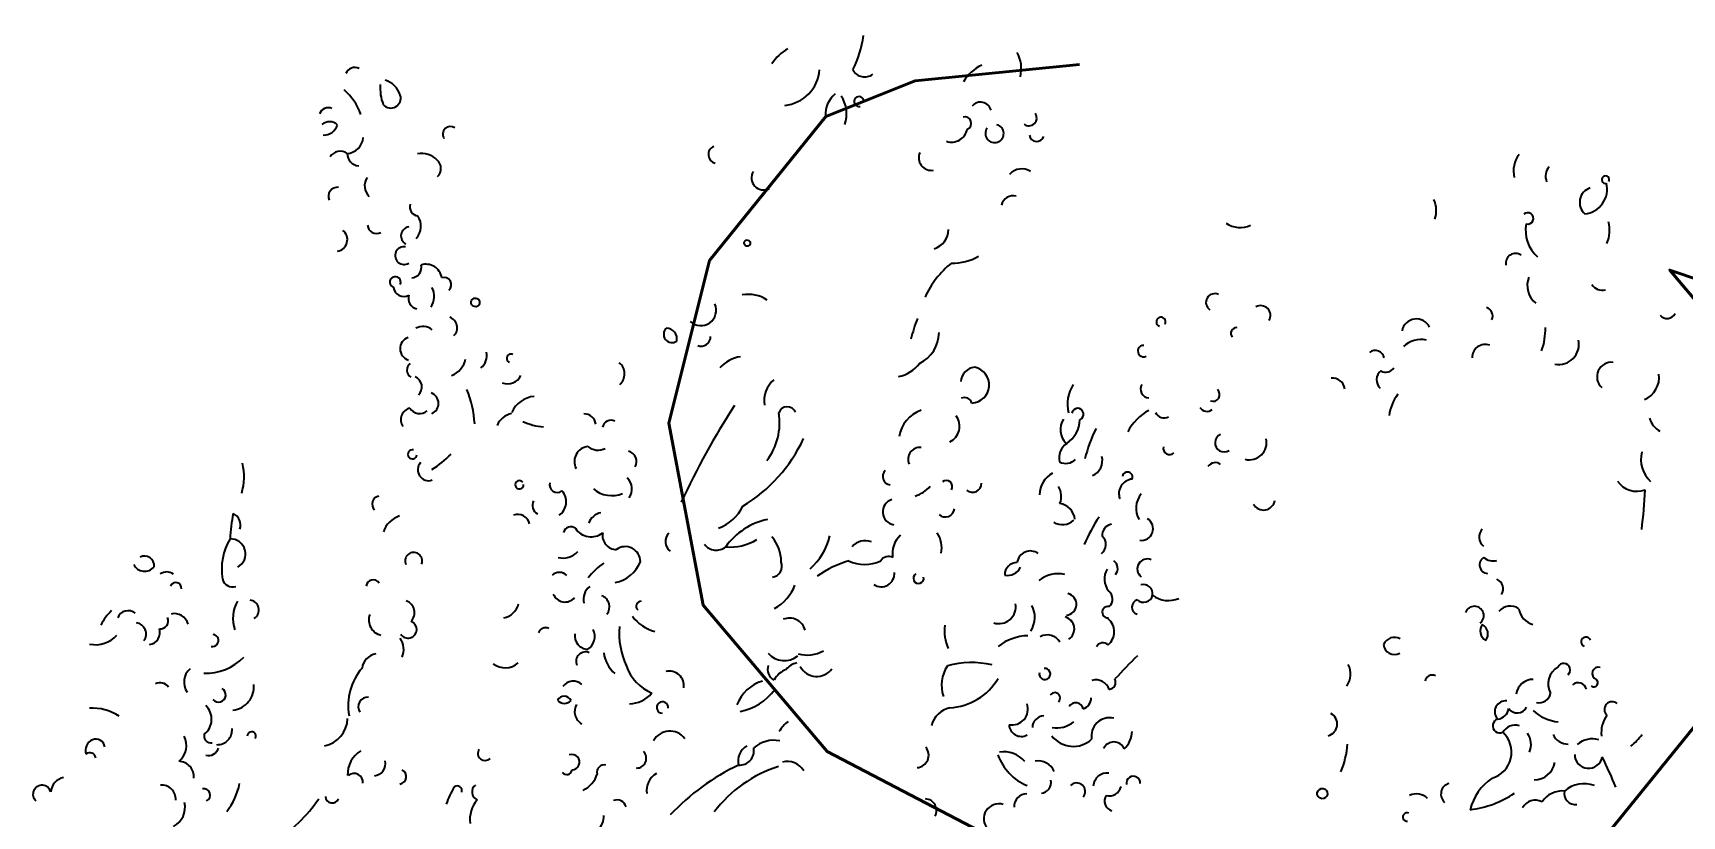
# Model space of a CAD drawing. Header units: metres. Extents: x 583412 to 583840, y 1186334 to 1187497.
# Drawn here: x 583727.875 to 583728.783, y 1187280.781 to 1187281.212 of the extents above; entities that cross this region are included whole.
import ezdxf
from ezdxf.enums import TextEntityAlignment as Align

# ---------------------------------------------------------------- set-up
doc = ezdxf.new("R2010")
doc.units = ezdxf.units.M
doc.header["$MEASUREMENT"] = 0
doc.layers.add('CaoDoTN', color=2, linetype='Continuous')
doc.layers.add('ks.caytram', color=3, linetype='Continuous')
doc.styles.add('ChuSo', font='vnsimple.shx')

# ---------------------------------------------------------------- blocks, each defined once
blk = doc.blocks.new('hhh')
at = {"layer": 'ks.caytram'}
for centre, radius, start, end in [((-0.58903, -1.7678), 0.04378, 49.47099, 61.137), ((-0.39629, -1.96649), 0.26744, 121.7335, 125.6461), ((-0.80121, -1.75384), 0.00491, 319.39895, 72.49196), ((-0.76149, -1.76528), 0.01334, 32.274, 107.08079), ((-0.74516, -1.7433), 0.0113, 293.573, 341.40399), ((-0.71978, -1.73895), 0.01592, 263.74197, 327.67799), ((-0.71223, -1.75619), 0.01274, 313.21001, 30.53), ((-0.67235, -1.98203), 0.23411, 91.7044, 97.09319), ((-0.57882, -1.74795), 0.0043, 149.62701, 327.159), ((-0.5679, -1.73608), 0.01598, 242.754, 286.36301), ((-0.54877, -1.75411), 0.01247, 172.723, 230.879), ((-0.55222, -1.7568), 0.00764, 279.03796, 89.43375), ((-0.51981, -1.754), 0.01633, 168.83599, 230.47202), ((-0.59715, -1.7587), 0.00342, 170.92499, 350.151), ((-0.59177, -1.76034), 0.00227, 328.28201, 152.225), ((-0.52989, -1.76047), 0.00614, 267.11502, 16.57001), ((-0.61324, -1.76829), 0.00264, 121.11499, 347.811), ((-0.58576, -1.76807), 0.00465, 113.13301, 230.60501), ((-0.5647, -1.77044), 0.00877, 302.29999, 10.44101), ((-0.5169, -1.76568), 0.01333, 183.965, 246.01898), ((-0.75973, -1.77813), 0.00793, 182.039, 327.825), ((-0.596, -1.77784), 0.00358, 51.524, 251.25598), ((-0.589, -1.77818), 0.02176, 324.55501, 5.308), ((-0.54492, -1.786), 0.01152, 9.76296, 89.50755), ((-0.51467, -1.78036), 0.00805, 161.848, 251.284), ((-0.8125, -1.79194), 0.00665, 310.59599, 25.21501), ((-0.58867, -1.77409), 0.01109, 220.077, 307.24199), ((-0.58252, -1.78963), 0.00674, 359.67195, 85.35016), ((-0.55074, -1.79963), 0.01082, 76.46899, 134.5784), ((-0.86635, -1.79889), 0.00206, 67.71399, 22.286), ((-0.8591, -1.81074), 0.01371, 15.32001, 112.9477), ((-0.83622, -1.8086), 0.01671, 74.64201, 116.2412), ((-0.57878, -1.79196), 0.00952, 189.93799, 271.11798), ((-0.57411, -1.80018), 0.00571, 313.88295, 72.59795), ((-0.55346, -1.79778), 0.00828, 174.49401, 247.43198), ((-0.56623, -1.83254), 0.05701, 16.73801, 43.06), ((-0.85301, -1.80256), 0.00848, 208.103, 327.49), ((-0.77272, -1.80976), 0.01124, 359.16899, 110.563), ((-0.62826, -1.7978), 0.01031, 286.675, 355.13699), ((-0.56811, -1.80571), 0.00597, 182.66101, 322.29001), ((-0.57, -1.81115), 0.00685, 15.12599, 91.1365), ((-0.55988, -1.80761), 0.00392, 206.51001, 34.00101), ((-0.54418, -1.81356), 0.01489, 25.685, 146.852), ((-0.51001, -1.78788), 0.02829, 222.854, 266.74399), ((-0.61792, -1.81123), 0.00818, 154.25799, 240.793), ((-0.77413, -1.85549), 0.03769, 80.1127, 99.8873), ((-0.65717, -1.82708), 0.00828, 329.304, 21.899), ((-0.63371, -1.82375), 0.00583, 67.487, 165.6462), ((-0.61095, -1.82034), 0.00643, 246.802, 336.802), ((-0.60784, -1.82807), 0.00592, 61.607, 161.9962), ((-0.86416, -1.82366), 0.00825, 239.237, 300.763), ((-0.83833, -1.83778), 0.00317, 354.88501, 233.043), ((-0.83466, -1.81871), 0.01936, 268.46799, 327.677), ((-0.80379, -1.81992), 0.01225, 257.29999, 331.948), ((-0.66171, -1.82969), 0.00612, 234.741, 333.33), ((-0.64635, -1.82831), 0.00476, 219.121, 4.483), ((-0.61751, -1.83126), 0.00521, 48.25697, 258.61301), ((-0.5185, -1.82736), 0.00619, 207.15701, 326.81599), ((-0.81293, -1.8404), 0.00535, 154.098, 291.32101), ((-0.50708, -1.84538), 0.00848, 143.31999, 216.67999), ((-0.86524, -1.83442), 0.01549, 242.79398, 292.22899), ((-0.78136, -1.85293), 0.00492, 74.29, 170.65006), ((-0.75891, -1.84846), 0.00719, 168.84301, 281.155), ((-0.57751, -1.8481), 0.00403, 165.09201, 270.655), ((-0.50207, -1.84988), 0.00232, 165.964, 14.03601), ((-0.5923, -1.8718), 0.00638, 159.553, 256.591), ((-0.59513, -1.87216), 0.00601, 283.03097, 38.08899), ((-0.83209, -1.90263), 0.01471, 80.088, 123.6908), ((-0.76577, -1.88795), 0.00807, 125.61901, 268.586), ((-0.74934, -1.88263), 0.01382, 177.19601, 233.73001), ((-0.53245, -1.94455), 0.05599, 77.805, 94.02451), ((-0.74717, -1.90195), 0.00521, 338.02795, 67.20995), ((-0.71955, -1.87051), 0.02496, 242.46198, 271.92999), ((-0.57287, -1.90466), 0.01146, 64.26199, 126.6179), ((-0.54529, -1.90268), 0.00666, 24.105, 161.1017), ((-0.50715, -1.89799), 0.00285, 5.65501, 354.345), ((-0.74799, -1.90806), 0.005, 109.38599, 227.99402), ((-0.73803, -1.89923), 0.00634, 227.32001, 326.102), ((-0.72713, -1.92853), 0.00701, 108.869, 194.98599), ((-0.66238, -1.95634), 0.0063, 308.15901, 90.4215), ((-0.6916, -1.96902), 0.0095, 355.672, 111.3883), ((-0.7617, -1.97425), 0.00543, 69.19599, 218.298), ((-0.68921, -1.98269), 0.00502, 213.97299, 42.338), ((-0.8221, -1.99556), 0.01452, 336.955, 32.57201), ((-0.74984, -1.98566), 0.00321, 187.05701, 319.545), ((-0.67299, -1.98507), 0.00472, 149.553, 247.31601), ((-0.71442, -1.99307), 0.0037, 346.509, 148.2519), ((-0.70895, -1.99562), 0.00428, 307.87799, 52.122), ((-0.61287, -2.00117), 0.0146, 332.10499, 32.3), ((-0.49606, -2.00164), 0.00378, 95.71201, 290.27801), ((-0.76473, -2.0004), 0.00482, 162.98801, 335.899), ((-0.52263, -2.02157), 0.01476, 53.62199, 95.3304), ((-0.70216, -2.01849), 0.00489, 302.02899, 40.47699), ((-0.68116, -2.01195), 0.00338, 263.13599, 56.89899), ((-0.6351, -2.02002), 0.00644, 1.85501, 157.5339), ((-0.61378, -2.01323), 0.00548, 166.28199, 331.218), ((-0.5999, -2.01308), 0.00508, 90.754, 206.03302), ((-0.60031, -2.01309), 0.00511, 327.01094, 86.11865), ((-0.59229, -2.01397), 0.0042, 206.90802, 349.35101), ((-0.40134, -1.78911), 0.27595, 233.457, 237.15299), ((-0.51049, -2.01493), 0.00624, 122.81401, 254.24799), ((-0.49154, -2.01551), 0.00772, 182.72, 275.452), ((-0.49368, -2.0148), 0.00683, 355.69295, 84.77665), ((-0.48462, -2.01011), 0.00567, 246.61499, 352.875), ((-0.74936, -2.02785), 0.00255, 71.01801, 350.91099), ((-0.64774, -2.01277), 0.01215, 239.05399, 310.09299), ((-0.57511, -2.03471), 0.00929, 49.04799, 149.1334), ((-0.54874, -2.02432), 0.00407, 16.045, 123.9921), ((-0.54127, -2.03), 0.00769, 117.569, 205.56302), ((-0.5195, -2.01868), 0.01015, 176.89701, 289.36301), ((-0.73188, -2.03468), 0.00315, 185.858, 37.74901), ((-0.71197, -2.02794), 0.00509, 250.91199, 2.82901), ((-0.67655, -2.00759), 0.03027, 218.82199, 250.55499), ((-0.66187, -2.03216), 0.00284, 78.63302, 269.94299), ((-0.65345, -2.02737), 0.0081, 194.32501, 299.27701), ((-0.61048, -2.03441), 0.00518, 59.52701, 154.6767), ((-0.60611, -2.02551), 0.01029, 247.23599, 319.552), ((-0.59333, -2.03502), 0.0057, 52.329, 150.287), ((-0.58671, -2.03072), 0.00315, 176.072, 14.319), ((-0.56564, -2.02997), 0.00407, 146.00901, 253.957), ((-0.53757, -2.03849), 0.00639, 27.242, 99.6264), ((-0.52536, -2.04), 0.01494, 316.95399, 51.84399), ((-0.48645, -2.03172), 0.00469, 59.25703, 235.272), ((-0.62909, -2.03475), 0.00608, 198.62799, 284.767), ((-0.6223, -2.04402), 0.00625, 46.269, 147.1497), ((-0.53047, -2.03951), 0.00418, 109.655, 250.345), ((-0.53443, -2.05096), 0.01549, 0.746, 47.709), ((-0.66722, -2.05624), 0.00906, 32.868, 113.7332), ((-0.60198, -1.96695), 0.08493, 245.142, 256.80701), ((-0.58723, -2.05445), 0.006, 13.892, 176.9878), ((-0.57351, -2.05417), 0.00679, 41.866, 175.00228), ((-0.53534, -2.05197), 0.00293, 52.76901, 249.12302), ((-0.49001, -2.05387), 0.00974, 122.97799, 198.44299), ((-0.48799, -2.05217), 0.0058, 14.037, 112.8341), ((-0.69164, -2.06492), 0.00329, 32.80501, 269.08801), ((-0.66179, -1.97786), 0.07934, 252.616, 265.47501), ((-0.63142, -2.06674), 0.0102, 106.39619, 178.79412), ((-0.63888, -2.06459), 0.00874, 335.51599, 53.97001), ((-0.5874, -2.0588), 0.016, 175.40999, 229.82901), ((-0.56075, -2.06037), 0.00828, 131.199, 217.379), ((-0.5475, -2.05952), 0.00306, 267.35602, 195.328), ((-0.51831, -2.05518), 0.00637, 190.98502, 279.62402), ((-0.51362, -2.05226), 0.02928, 299.41101, 346.296), ((-0.47379, -2.05745), 0.00699, 189.832, 282.789), ((-0.69956, -2.05236), 0.01923, 245.81, 294.18999), ((-0.68686, -2.07961), 0.01659, 43.418, 96.9832), ((-0.68351, -2.06191), 0.01108, 247.50101, 321.741), ((-0.66782, -2.06154), 0.00966, 223.664, 292.56), ((-0.67149, -2.06822), 0.0077, 343.14801, 53.722), ((-0.64383, -2.07678), 0.0105, 77.804, 130.267), ((-0.57517, -2.08388), 0.01402, 66.502, 127.1843), ((-0.52544, -2.07419), 0.00874, 358.61301, 118.7318), ((-0.518, -2.06784), 0.00668, 281.276, 38.273), ((-0.48638, -2.07242), 0.01532, 140.01901, 198.21002), ((-0.46466, -2.07163), 0.00821, 171.81499, 322.31999), ((-0.64671, -2.0651), 0.01343, 217.461, 279.79599), ((-0.60584, -2.0772), 0.00733, 152.66601, 271.88501), ((-0.53896, -2.06663), 0.02836, 191.20801, 226.901), ((-0.59887, -2.08343), 0.00682, 189.23401, 279.69101), ((-0.60546, -2.08974), 0.00776, 356.92396, 74.14995), ((-0.57997, -2.09052), 0.00935, 351.935, 109.487), ((-0.49996, -2.09267), 0.04783, 175.63001, 205.44901), ((-0.55269, -2.11515), 0.03282, 12.29596, 68.90695), ((-0.46252, -2.11249), 0.00638, 70.76699, 186.55399), ((-0.84837, -2.11777), 0.00424, 328.73102, 137.5319), ((-0.84035, -2.11216), 0.00406, 287.71796, 80.45495), ((-0.81119, -2.11576), 0.00901, 155.996, 237.401), ((-0.69806, -2.12539), 0.00996, 11.83101, 177.96713), ((-0.64467, -2.11577), 0.00488, 328.93399, 100.4565), ((-0.56675, -2.09165), 0.02669, 273.56399, 301.735), ((-0.53527, -2.09574), 0.01917, 245.77399, 298.045), ((-0.50787, -2.10288), 0.0138, 202.5, 263.76102), ((-0.49179, -2.12208), 0.00679, 13.173, 140.0426), ((-0.79801, -2.11826), 0.00681, 175.48299, 264.991), ((-0.70014, -2.12323), 0.00807, 192.91299, 278.07001), ((-0.68634, -2.12722), 0.00435, 117.18301, 212.306), ((-0.62897, -2.12843), 0.00508, 326.574, 92.9155), ((-0.8715, -2.14467), 0.01856, 85.5566, 128.2978), ((-0.83692, -2.13513), 0.00504, 244.10901, 174.00392), ((-0.7894, -2.15038), 0.02702, 7.224, 40.276), ((-0.67304, -2.13752), 0.00967, 36.263, 134.9399), ((-0.64062, -2.1298), 0.00332, 67.85602, 230.215), ((-0.60492, -2.14046), 0.01378, 85.7956, 134.6529), ((-0.58822, -2.1367), 0.00286, 220.15103, 111.7783), ((-0.84681, -2.1446), 0.006, 113.929, 240.04401), ((-0.65091, -2.15598), 0.02091, 28.938, 56.482), ((-0.85575, -2.1374), 0.02021, 212.017, 251.40399), ((-0.83991, -2.15215), 0.00353, 30.53603, 206.68601), ((-0.83698, -2.15904), 0.00868, 350.40594, 89.20355), ((-0.77901, -2.16285), 0.01147, 26.817, 97.8921), ((-0.72856, -2.10892), 0.05106, 228.20502, 255.008), ((-0.72073, -2.16621), 0.01891, 34.782, 99.2404), ((-0.66373, -2.14152), 0.01841, 208.70898, 270.534), ((-0.6531, -2.14662), 0.00652, 183.232, 303.63699), ((-0.60148, -2.13913), 0.01416, 232.48901, 287.77901), ((-0.59266, -2.1543), 0.00481, 159.44399, 249.444), ((-0.58746, -2.15743), 0.0073, 335.16901, 104.4417), ((-0.71299, -2.08781), 0.07451, 257.276, 266.465), ((-0.71349, -2.17186), 0.01841, 20.037, 63.229), ((-0.64114, -2.16074), 0.00459, 233.48401, 3.116), ((-0.6223, -2.15504), 0.00713, 206.625, 1.44699), ((-0.61136, -2.1705), 0.02065, 343.832, 34.492), ((-0.81808, -2.16733), 0.00694, 254.02499, 19.67), ((-0.59446, -2.16742), 0.00962, 168.80599, 239.11899), ((-0.53749, -2.14954), 0.06028, 206.29599, 224.77902), ((-0.53609, -2.18495), 0.01042, 308.28599, 62.769), ((-0.60569, -2.22303), 0.03448, 50.28494, 86.11176), ((-0.5553, -2.19356), 0.019, 354.528, 37.99199), ((-0.46616, -2.19002), 0.01087, 131.46901, 202.923), ((-0.54616, -2.20189), 0.00902, 114.45599, 211.68799), ((-0.54288, -2.2041), 0.01158, 319.02701, 48.864), ((-0.52216, -2.19177), 0.00985, 201.508, 241.758), ((-0.4863, -2.18217), 0.0177, 225.569, 249.48801), ((-0.47083, -2.19819), 0.01661, 178.05899, 231.189), ((-0.40989, -2.164), 0.07106, 206.707, 242.242), ((-0.86356, -2.212), 0.00756, 308.93199, 45.342), ((-0.57919, -2.22885), 0.02621, 39.26495, 77.51995), ((-0.52611, -2.20443), 0.00627, 258.33499, 344.881), ((-0.51584, -2.19412), 0.01267, 209.901, 250.48898), ((-0.52889, -2.23272), 0.03105, 20.539, 63.435), ((-0.87659, -2.27198), 0.05694, 71.809, 91.9303), ((-0.84222, -2.21161), 0.00274, 95.738, 22.332), ((-0.67656, -2.29345), 0.08482, 40.20096, 74.56095), ((-0.58166, -2.23345), 0.02087, 98.6069, 140.3456), ((-0.58164, -2.21814), 0.00618, 18.33901, 120.5484), ((-0.49928, -2.20338), 0.02106, 204.93399, 259.31601), ((-0.47426, -2.20883), 0.00978, 219.603, 292.324), ((-0.47848, -2.21859), 0.00796, 5.097, 110.3511), ((-0.83461, -2.21498), 0.01401, 226.862, 283.897), ((-0.83149, -2.23485), 0.01779, 80.0621, 132.9468), ((-0.6649, -2.22262), 0.00492, 121.93199, 259.30701), ((-0.57155, -2.21048), 0.03771, 201.13998, 243.88101), ((-0.36801, -2.14677), 0.12479, 214.73999, 236.24002), ((-0.67341, -2.22134), 0.01532, 230.01801, 288.20901), ((-0.65491, -2.2598), 0.03414, 61.85101, 108.6216), ((-0.6155, -2.24609), 0.0274, 3.677, 41.282), ((-0.85415, -2.25721), 0.0214, 15.07199, 94.9444), ((-0.61789, -2.26074), 0.02287, 28.14195, 74.53895), ((-0.70955, -2.25147), 0.01818, 154.92699, 200.491), ((-0.49203, -1.85128), 0.43696, 246.56601, 254.55399), ((-0.59353, -2.25051), 0.00819, 316.48599, 48.966), ((-0.47285, -2.2566), 0.01023, 135.25299, 251.01602), ((-0.8468, -2.24186), 0.02201, 216.71899, 248.46799), ((-0.79218, -2.2567), 0.00668, 248.202, 36.049), ((-0.75527, -2.2598), 0.00171, 189.46201, 170.53768), ((-0.67511, -2.24769), 0.01858, 197.67099, 238.078), ((-0.50743, -2.26263), 0.00817, 91.76701, 202.18601), ((-0.49507, -2.26435), 0.00315, 94.4, 5.991), ((-0.71459, -2.27905), 0.00854, 326.84999, 123.1502), ((-0.46508, -2.27374), 0.00526, 7.797, 145.7219), ((-0.45029, -2.25456), 0.01111, 220.479, 287.629), ((-0.70017, -2.27645), 0.00522, 348.03101, 101.9701), ((-0.5866, -2.27114), 0.0065, 234.08899, 332.392), ((-0.55782, -2.27337), 0.02208, 315.722, 355.03), ((-0.52643, -2.26571), 0.02502, 298.65199, 346.979), ((-0.51077, -2.28582), 0.0169, 11.01801, 58.967), ((-0.43573, -2.27995), 0.00515, 114.962, 210.83301), ((-0.80065, -2.28402), 0.00486, 211.25998, 356.813), ((-0.54824, -2.28489), 0.00282, 190.67102, 324.27399), ((-0.53886, -2.25146), 0.04366, 274.72, 303.99699), ((-0.42928, -2.29689), 0.01053, 4.317, 100.2946), ((-0.69597, -2.29525), 0.00591, 86.73701, 188.242), ((-0.69896, -2.29251), 0.00459, 231.43301, 43.545), ((-0.57113, -2.29751), 0.00826, 98.81999, 225.69), ((-0.5768, -2.30801), 0.01918, 20.91695, 76.71095), ((-0.52519, -2.28341), 0.01864, 287.73999, 328.011), ((-0.45478, -2.29024), 0.00397, 175.16501, 294.849), ((-0.45529, -2.30881), 0.01512, 35.45796, 81.68276), ((-0.62554, -2.30625), 0.00597, 71.08, 174.38918), ((-0.60978, -2.30911), 0.00874, 65.503, 143.9841), ((-0.62157, -2.31326), 0.01596, 329.248, 30.752), ((-0.58462, -2.30461), 0.00781, 268.81998, 8.80701), ((-0.54407, -2.30851), 0.00649, 60.66999, 169.7319), ((-0.4863, -2.30398), 0.00784, 248.96201, 338.96201), ((-0.45727, -2.30869), 0.00424, 10.59602, 208.71201), ((-0.67187, -2.32258), 0.00795, 51.614, 149.9548), ((-0.64194, -2.31708), 0.0049, 164.75301, 267.30301), ((-0.58746, -2.31248), 0.00847, 198.92999, 261.45801), ((-0.59163, -2.32002), 0.01023, 312.026, 47.974), ((-0.54212, -2.2845), 0.036, 222.96698, 242.22302), ((-0.54831, -2.30812), 0.00894, 227.08701, 292.897), ((-0.5263, -2.31565), 0.0083, 41.347, 127.2326), ((-0.52769, -2.31094), 0.00767, 272.35001, 5.82199), ((-0.51332, -2.31028), 0.00521, 166.26399, 302.66199), ((-0.49475, -2.31406), 0.00684, 145.30301, 245.745), ((-0.48835, -2.31803), 0.00417, 126.162, 251.32898), ((-0.4934, -2.31881), 0.00489, 319.522, 57.96999), ((-0.45305, -2.31093), 0.00301, 316.91499, 91.0136), ((-0.63809, -2.32383), 0.00887, 330.65901, 36.07501), ((-0.57878, -2.33375), 0.01146, 356.95599, 56.174), ((-0.5505, -2.32789), 0.00683, 300.136, 59.86399), ((-0.64133, -2.33217), 0.00655, 107.45499, 189.32999), ((-0.62237, -2.32608), 0.00825, 194.67801, 306.964), ((-0.58103, -2.32958), 0.00424, 152.301, 264.92099), ((-0.55383, -2.33155), 0.00562, 143.09099, 233.17001), ((-0.52406, -2.3343), 0.00404, 164.74099, 262.63699), ((-0.60678, -2.34141), 0.00423, 263.19299, 47.25501), ((-0.59692, -2.34385), 0.00893, 43.202, 141.5714), ((-0.59434, -2.34787), 0.00534, 251.565, 341.565), ((-0.53968, -2.36258), 0.01082, 21.80095, 84.45876), ((-0.51332, -2.3552), 0.01082, 332.166, 51.371), ((-0.67031, -2.35686), 0.03332, 344.298, 4.821), ((-0.60347, -2.36197), 0.00232, 132.277, 100.85969), ((-0.5804, -2.35926), 0.00688, 113.034, 208.086), ((-0.4543, -2.35667), 0.00393, 245.64902, 53.83699), ((-0.43297, -2.3556), 0.0048, 227.26599, 344.625), ((-0.41962, -2.3419), 0.01733, 239.75198, 285.998), ((-0.63806, -2.35782), 0.01536, 195.51199, 254.487), ((-0.43148, -2.36853), 0.00267, 83.08901, 223.78101), ((-0.41475, -2.32283), 0.05108, 248.57001, 260.38199), ((-0.67148, -2.37788), 0.00233, 161.19899, 350.726), ((-0.66538, -2.37877), 0.00819, 347.82495, 73.10596), ((-0.63083, -2.36802), 0.01172, 203.134, 255.66299), ((-0.66933, -2.39935), 0.00826, 45.69, 113.0702), ((-0.61903, -2.45102), 0.06081, 102.9131, 121.3056), ((-0.43397, -2.40154), 0.00416, 18.82199, 161.1784), ((-0.69874, -2.40215), 0.0024, 144.52799, 125.4718), ((-0.66764, -2.415), 0.01257, 30.38995, 86.75235), ((-0.64964, -2.45214), 0.06158, 42.05, 54.68401), ((-0.51481, -2.40959), 0.00478, 311.95201, 168.5577), ((-0.68232, -2.41579), 0.00607, 53.939, 170.82148), ((-0.63948, -2.41931), 0.00617, 32.911, 169.7089), ((-0.60343, -2.41272), 0.00593, 236.203, 29.84599), ((-0.55261, -2.41267), 0.0047, 77.48402, 305.13701), ((-0.52338, -2.41438), 0.00692, 55.945, 169.7222), ((-0.50176, -2.4209), 0.01087, 76.60799, 134.4396), ((-0.43875, -2.41652), 0.00669, 14.621, 112.249), ((-0.7064, -2.43105), 0.00878, 108.12801, 207.37399), ((-0.70545, -2.4209), 0.00411, 52.47902, 206.10101), ((-0.69678, -2.43447), 0.00953, 61.67899, 130.3396), ((-0.67296, -2.42735), 0.00804, 149.43301, 217.72101), ((-0.647, -2.42971), 0.00603, 52.11201, 166.7677), ((-0.6394, -2.42355), 0.00622, 309.70799, 50.29201), ((-0.61045, -2.42292), 0.00248, 174.88801, 95.11221), ((-0.5634, -2.41792), 0.01397, 207.59799, 260.728), ((-0.51783, -2.42341), 0.00847, 258.595, 357.15601), ((-0.48997, -2.42191), 0.00923, 199.21899, 271.76398), ((-0.46918, -2.42449), 0.00533, 185.004, 313.884), ((-0.43287, -2.41398), 0.01574, 221.444, 280.36999), ((-0.42701, -2.42522), 0.00476, 92.53701, 230.59399), ((-0.78792, -2.43068), 0.00432, 155.659, 310.602), ((-0.76741, -2.43914), 0.00636, 54.578, 146.6615), ((-0.69585, -2.43325), 0.00584, 261.021, 358.59), ((-0.66787, -2.43244), 0.00664, 208.88901, 351.72099), ((-0.65654, -2.4289), 0.00456, 227.677, 338.312), ((-0.62926, -2.4256), 0.00674, 203.94998, 312.27299), ((-0.53488, -2.43232), 0.00389, 132.59001, 272.651), ((-0.47323, -2.40427), 0.03152, 238.535, 289.57199), ((-0.41738, -2.43593), 0.00375, 282.99496, 77.00495), ((-0.7627, -2.44291), 0.01237, 144.083, 198.85501), ((-0.74552, -2.44152), 0.00488, 261.13101, 2.843), ((-0.73377, -2.44817), 0.00973, 55.495, 134.8931), ((-0.71775, -2.44519), 0.00488, 180.33401, 43.26999), ((-0.71194, -2.44043), 0.0058, 14.03601, 112.8332), ((-0.70106, -2.44262), 0.00561, 285.36899, 39.922), ((-0.58055, -2.43588), 0.00447, 199.04401, 324.69501), ((-0.4588, -2.45), 0.01563, 20.007, 98.0653), ((-0.45272, -2.52342), 0.08893, 42.604, 64.787), ((-0.7291, -2.44362), 0.00504, 198.435, 341.565), ((-0.70257, -2.44759), 0.00303, 75.68001, 351.702), ((-0.80232, -2.46648), 0.00553, 320.72301, 116.5967), ((-0.73232, -2.46284), 0.00504, 284.17999, 36.511), ((-0.79874, -2.47297), 0.01294, 117.8825, 171.68296), ((-0.8109, -2.44785), 0.02559, 274.87302, 300.17799), ((-0.7536, -2.46472), 0.00823, 245.83002, 325.21799), ((-0.77771, -2.48765), 0.00982, 14.66199, 93.6636), ((-0.7692, -2.47859), 0.00665, 278.47302, 6.39), ((-0.72035, -2.48377), 0.00646, 17.864, 151.2556), ((-0.81052, -2.48792), 0.00523, 161.85999, 258.65302), ((-0.77361, -2.51103), 0.03436, 119.8677, 147.3381), ((-0.76246, -2.48814), 0.00648, 152.66, 248.45099), ((-0.74402, -2.48657), 0.00507, 183.181, 303.69099), ((-0.46774, -2.50092), 0.01283, 15.252, 105.2581), ((-0.44288, -2.48507), 0.00239, 64.43901, 281.30801), ((-0.41708, -2.52328), 0.03588, 60.93395, 88.22166), ((-0.78655, -2.49888), 0.00492, 164.29099, 260.651), ((-0.77784, -2.49667), 0.00619, 144.11401, 231.07501), ((-0.78401, -2.50096), 0.008, 8.34395, 81.65595), ((-0.5112, -2.49786), 0.0055, 42.215, 182.54602), ((-0.50191, -2.52056), 0.02937, 7.592, 55.268), ((-0.44318, -2.50431), 0.00816, 8.04799, 104.5722), ((-0.54003, -2.5129), 0.00831, 38.97601, 190.57501), ((-0.50839, -2.48667), 0.01936, 250.01001, 298.16101), ((-0.46229, -2.50674), 0.00398, 318.69099, 160.7958), ((-0.43947, -2.50708), 0.00397, 268.15399, 16.099), ((-0.43409, -2.50777), 0.00576, 355.33896, 83.24035), ((-0.4065, -2.50578), 0.00355, 35.131, 202.091), ((-0.578, -2.54404), 0.0321, 82.986, 112.72069), ((-0.55546, -2.51691), 0.00707, 81.26131, 164.2082), ((-0.55862, -2.43004), 0.08503, 267.54098, 277.039), ((-0.53617, -2.48344), 0.03324, 248.77499, 288.36099), ((-0.52785, -2.50978), 0.00563, 292.37201, 28.31999), ((-0.49137, -2.51499), 0.00338, 360, 180), ((-0.44677, -2.51852), 0.01035, 46.16499, 146.0646), ((-0.41416, -2.52133), 0.00862, 94.54501, 186.51001), ((-0.39642, -2.5271), 0.01234, 38.067, 110.6491), ((-0.46777, -2.51724), 0.00957, 229.87201, 315.108), ((-0.4301, -2.53049), 0.01101, 47.98599, 127.4315), ((-0.40051, -2.52836), 0.00779, 96.05101, 193.51401), ((-0.49496, -2.53668), 0.00773, 114.097, 203.40201), ((-0.51803, -2.54482), 0.00661, 154.70799, 222.78302), ((-0.51649, -2.53951), 0.00315, 93.72102, 255.89099), ((-0.49731, -2.54488), 0.00425, 0.84302, 126.0274), ((-0.4583, -2.53866), 0.00551, 133.83799, 217.366), ((-0.48798, -2.55766), 0.0062, 63.15897, 180.853), ((-0.49001, -2.551), 0.0069, 19.03, 116.2091), ((-0.52611, -2.55846), 0.00521, 91.53601, 218.42902), ((-0.52956, -2.55906), 0.00668, 305.33301, 60.391), ((-0.49412, -2.56256), 0.006, 148.693, 258.564), ((-0.41777, -2.56982), 0.02645, 155.584, 192.995), ((-0.49418, -2.58064), 0.01577, 357.295, 57.65299), ((-0.42246, -2.56867), 0.00493, 106.25501, 211.66901), ((-0.41625, -2.57098), 0.00321, 105.254, 232.12399), ((-0.48292, -2.55211), 0.02568, 232.13202, 254.73801), ((-0.4212, -2.56776), 0.00648, 212.69501, 297.442), ((-0.39523, -2.58028), 0.009, 201.86798, 274.121), ((-0.39254, -2.59381), 0.00499, 114.19699, 326.276)]:
    blk.add_arc(centre, radius, start, end, dxfattribs=at)

msp = doc.modelspace()

# ---------------------------------------------------------------- block references
at = {"layer": 'ks.caytram', "rotation": 260.6716666673106}
msp.add_blockref('hhh', (583730.37567, 1187279.98482), dxfattribs=at)

# ---------------------------------------------------------------- texts
at = {"layer": 'CaoDoTN', "style": 'ChuSo', "width": 0.8}
msp.add_text('0.51', height=0.9, rotation=255.9262, dxfattribs=at).set_placement((583728.26999, 1187281.17664), align=Align.CENTER)

doc.saveas('drawing.dxf')
